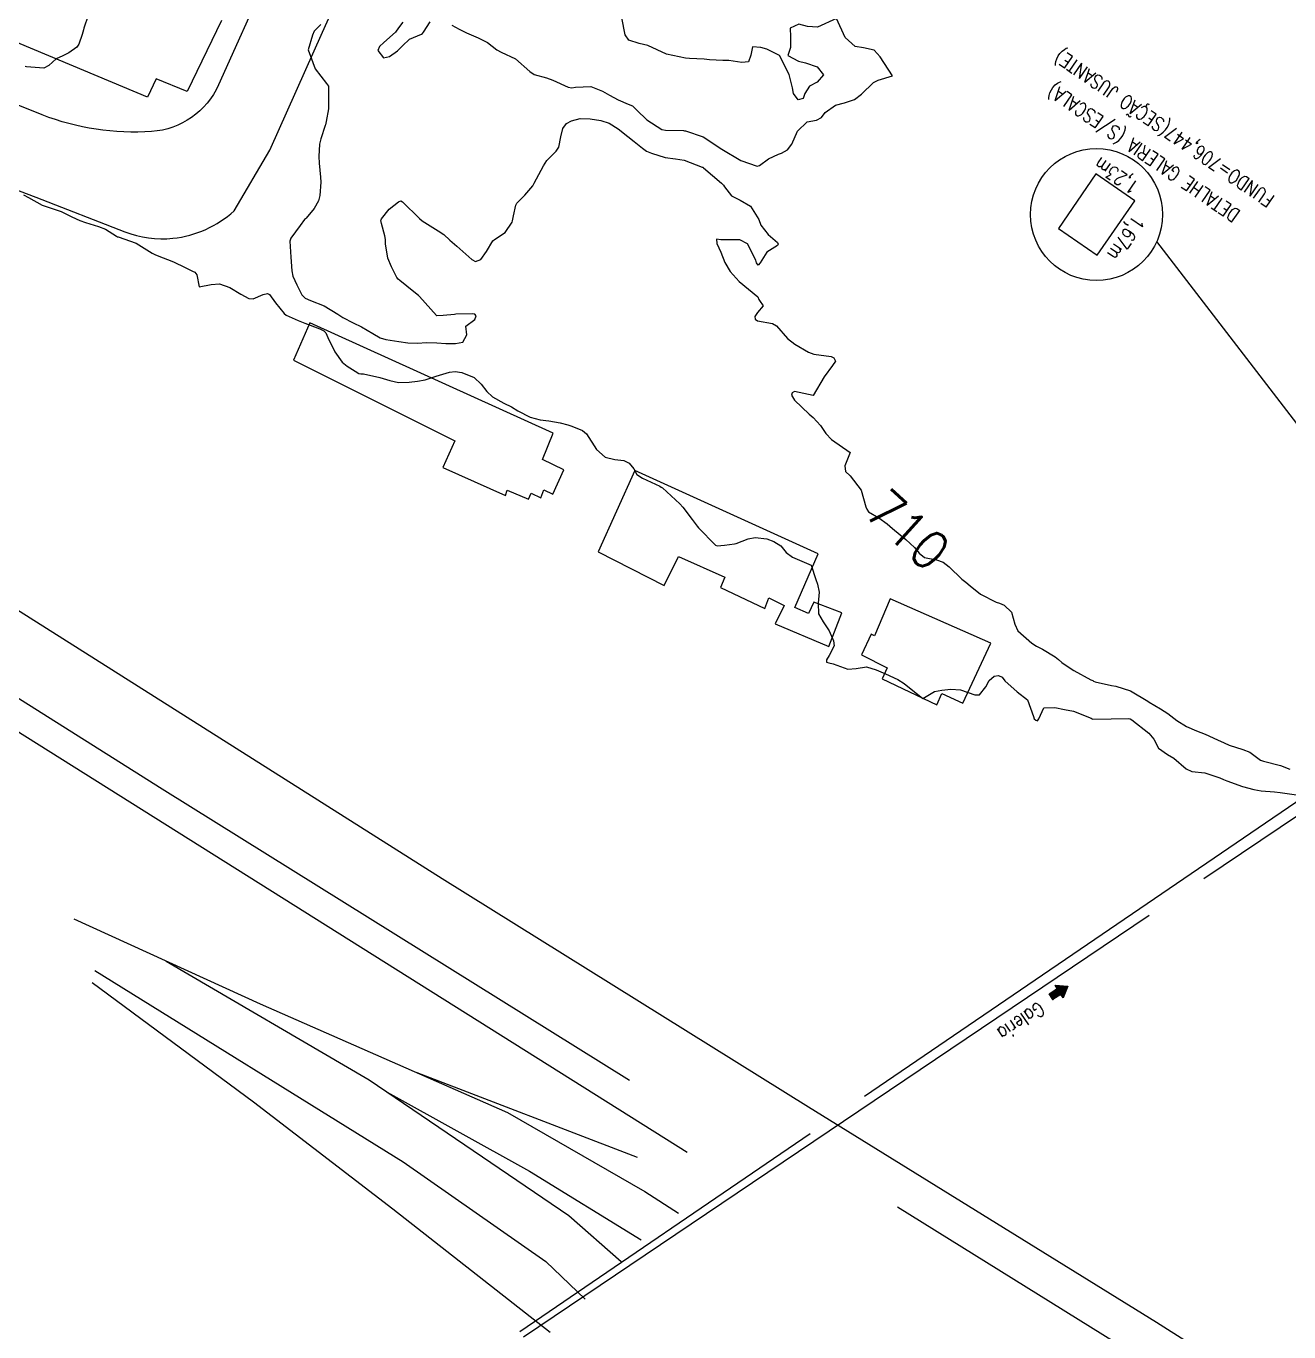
# Model space of a CAD drawing. Header units: metres. Extents: x 298520 to 308411, y 7433745 to 7450750.
# Drawn here: x 307027.2 to 307161.1, y 7435244 to 7435382.5 of the extents above; entities that cross this region are included whole.
import ezdxf
from ezdxf.enums import TextEntityAlignment as Align

# ---------------------------------------------------------------- set-up
doc = ezdxf.new("R2010")
doc.units = ezdxf.units.M
doc.header["$LTSCALE"] = 10
doc.linetypes.add('CONTINUO', pattern=[0])
doc.linetypes.add('TRACEJADO', pattern=[8.7, 8, -0.7])
doc.layers.get('0').update_dxf_attribs({"color": 45})
for name, color, linetype in [('Cotas', 45, 'Continuous'), ('Curvas de Nivel 1m', 11, 'Continuous'), ('Curvas de Nivel 5m', 15, 'Continuous'), ('Edificações', 30, 'Continuous'), ('Linha Férrea', 251, 'TRACKS'), ('Linha Férrea Desativada', 251, 'TRACKS'), ('TEXTO', 45, 'Continuous'), ('TUBO', 45, 'Continuous'), ('Vias Primárias', 230, 'Continuous')]:
    doc.layers.add(name, color=color, linetype=linetype)
doc.styles.add('ROMANS', font='romans', dxfattribs={"height": 0.2})
doc.styles.add('SIMPLEX', font='simplex', dxfattribs={"height": 0.2})
doc.styles.get("Standard").update_dxf_attribs({"font": 'simplex.shx'})
doc.styles.add('Style-STANDARD', font='STANDARD.shx')
doc.linetypes.add('TRACKS', pattern='A,0.15,[130,ltypeshp.shx,S=0.25,R=0,X=0,Y=0],0.15', length=0.3)

# ---------------------------------------------------------------- blocks, each defined once
blk = doc.blocks.new('SIMB_PONTO')
at = {"color": 0}
blk.add_point((0, 0), dxfattribs=at)
for tag in ['desc:', 'cota:', 'pto:']:
    blk.add_attdef(tag, (0, 0), '', height=1)

msp = doc.modelspace()

# ---------------------------------------------------------------- hatches: boundary and pattern name
at = {"layer": 'TEXTO'}
msp.add_hatch(color=256, dxfattribs=at).paths.add_polyline_path([(307135.7, 7435279.9), (307136.55, 7435280.45), (307136.32, 7435280.81), (307137.66, 7435280.72), (307137.18, 7435279.46), (307136.95, 7435279.82), (307136.1, 7435279.28)])

# ---------------------------------------------------------------- linework, layer by layer
at = {"layer": 'Curvas de Nivel 1m', "flags": 128}
for points, elevation in [([(307033.79, 7435383.63), (307033.33, 7435382.27), (307033.28, 7435382.12), (307033.13, 7435381.61), (307032.79, 7435380.6), (307032.57, 7435380.28), (307031.74, 7435379.65), (307031.1, 7435379.36), (307030.37, 7435379.02), (307029.59, 7435378.31), (307029.08, 7435378.03), (307027.23, 7435378.19), (307027.08, 7435378.21)], 711), ([(307072.36, 7435382.59), (307073.14, 7435382.18), (307073.9, 7435381.78), (307075.13, 7435381.25), (307076.14, 7435380.77), (307077.12, 7435379.97), (307077.59, 7435379.74), (307079.1, 7435379.02), (307080.61, 7435377.7), (307081.08, 7435377.37), (307082.4, 7435377), (307083.07, 7435376.76), (307084.68, 7435376.04), (307085.07, 7435375.96), (307085.45, 7435376.03), (307087.07, 7435376.1), (307088.33, 7435375.61), (307089.06, 7435375.19), (307089.98, 7435374.67), (307091.05, 7435374.22), (307091.52, 7435374.04), (307091.95, 7435373.57), (307093.03, 7435372.57), (307094.63, 7435371.53), (307095.01, 7435371.46), (307096.93, 7435371.42), (307097.01, 7435371.41), (307097.12, 7435371.39), (307099.01, 7435370.77), (307100.99, 7435369.46), (307102.98, 7435368.26), (307104.73, 7435367.65), (307104.97, 7435367.73), (307105.93, 7435368.44), (307106.99, 7435368.93), (307107.32, 7435369.04), (307107.93, 7435369.37), (307108.4, 7435369.97), (307109.01, 7435371.36), (307110.03, 7435372.35), (307111.03, 7435372.51), (307111.55, 7435372.82), (307111.93, 7435373.33), (307113.05, 7435374.11), (307114, 7435374.36), (307115.06, 7435374.7), (307115.78, 7435375.28), (307117.08, 7435376.51), (307117.55, 7435376.78), (307119.08, 7435377.24), (307117.78, 7435379.25), (307117.12, 7435379.96), (307116.02, 7435380.18), (307115.12, 7435380.34), (307114.07, 7435381.3), (307113.15, 7435383.31), (307111.14, 7435382.39), (307110.05, 7435382.45), (307109.15, 7435382.7), (307108.23, 7435382.29), (307108.27, 7435381.37), (307108.25, 7435380.24), (307107.97, 7435379.37), (307109.1, 7435378.78), (307109.84, 7435378.62), (307111.1, 7435378.17), (307111.75, 7435377.33), (307111.08, 7435376.55), (307110.29, 7435376.13), (307109.8, 7435375.35), (307109.59, 7435374.82), (307109.06, 7435374.69), (307108.57, 7435375.36), (307108.46, 7435375.97), (307108.12, 7435377.37), (307107.11, 7435379.38), (307105.77, 7435380.05), (307105.12, 7435380.24), (307104.25, 7435380.29), (307104.04, 7435379.42), (307103.82, 7435378.7), (307103.1, 7435378.63), (307101.71, 7435378.84), (307101.1, 7435378.85), (307099.67, 7435378.91), (307099.11, 7435378.99), (307097.54, 7435379.06), (307097.11, 7435379.09), (307095.11, 7435379.53), (307093.12, 7435380.46), (307092.21, 7435380.65), (307091.13, 7435381.01), (307090.73, 7435381.58), (307090.62, 7435382.11), (307090.33, 7435383.59)], 709), ([(307067.15, 7435382.9), (307066.69, 7435382.31), (307066.36, 7435381.87), (307065.12, 7435380.77), (307064.66, 7435380.35), (307064.51, 7435379.9), (307065.1, 7435379.15), (307065.73, 7435379.26), (307066.59, 7435379.87), (307067.12, 7435380.42), (307067.86, 7435381.12), (307069.13, 7435381.65), (307069.25, 7435381.72), (307069.33, 7435381.84), (307070.03, 7435382.95)], 709), ([(307026.93, 7435364.61), (307027.46, 7435364.33), (307028.91, 7435363.52), (307030.08, 7435363.12), (307030.9, 7435362.85), (307032.04, 7435362.28), (307032.89, 7435361.88), (307033.48, 7435361.67), (307034.88, 7435361.24), (307035.61, 7435360.96), (307036.77, 7435360.22), (307036.87, 7435360.17), (307036.94, 7435360.15), (307038.86, 7435359.5), (307040.58, 7435358.44), (307040.84, 7435358.27), (307041.1, 7435358.17), (307042.84, 7435357.5), (307044.06, 7435356.9), (307044.83, 7435356.53), (307045.1, 7435356.4), (307045.3, 7435356.12), (307045.55, 7435354.86), (307046.81, 7435355.11), (307047.72, 7435355.18), (307048.81, 7435354.78), (307049.97, 7435354.07), (307050.8, 7435353.61), (307051.28, 7435353.57), (307052.32, 7435354.04), (307052.8, 7435354.15), (307053, 7435354.03), (307053.65, 7435353.17), (307054.55, 7435352.01), (307054.77, 7435351.84), (307056.04, 7435351.27), (307056.76, 7435350.99), (307058.33, 7435350.39), (307058.76, 7435350.19), (307058.98, 7435349.96), (307059.21, 7435349.49), (307059.95, 7435347.95), (307060.71, 7435346.87), (307061.23, 7435346.46), (307062.1, 7435345.92), (307062.47, 7435345.68), (307062.7, 7435345.64), (307062.99, 7435345.62), (307064.7, 7435345.25), (307065.76, 7435344.94), (307066.69, 7435344.72), (307067.81, 7435344.74), (307068.69, 7435344.84), (307069.52, 7435345.01), (307070.7, 7435345.38), (307072.1, 7435345.8), (307072.7, 7435345.86), (307073.41, 7435345.78), (307074.7, 7435345.24), (307075.47, 7435344.54), (307076.04, 7435343.75), (307076.67, 7435343.18), (307077.87, 7435342.52), (307078.66, 7435342.14), (307079.33, 7435341.71), (307080.65, 7435341.02), (307081.72, 7435340.76), (307082.64, 7435340.65), (307083.85, 7435340.45), (307084.64, 7435340.22), (307085.06, 7435340.07), (307086.2, 7435339.63), (307086.63, 7435339.26), (307087.7, 7435337.61), (307088.6, 7435336.81), (307089.65, 7435336.53), (307090.59, 7435336.44), (307091.17, 7435336.15), (307091.64, 7435335.56), (307091.98, 7435334.96), (307092.57, 7435334.55), (307094.39, 7435333.71), (307094.56, 7435333.62), (307094.62, 7435333.59), (307094.69, 7435333.53), (307096.54, 7435331.85), (307096.85, 7435331.5), (307097.83, 7435330.17), (307098.35, 7435329.48), (307098.51, 7435329.29), (307100.32, 7435327.46), (307100.48, 7435327.39), (307101.27, 7435327.45), (307102.33, 7435327.59), (307102.49, 7435327.63), (307103.79, 7435328.12), (307104.5, 7435328.29), (307105.77, 7435328.12), (307106.49, 7435327.85), (307107.23, 7435327.38), (307107.81, 7435326.7), (307108.47, 7435326.2), (307110.46, 7435325.34), (307110.95, 7435323.84), (307111.13, 7435323.33), (307111.29, 7435322.47), (307111.18, 7435321.33), (307111.25, 7435320.18), (307111.74, 7435319.32), (307112.38, 7435318.38), (307112.83, 7435317.31), (307112.88, 7435316.78), (307112.35, 7435315.76), (307112.09, 7435315.31), (307112.07, 7435315.05), (307112.34, 7435314.99), (307112.78, 7435314.87), (307114.33, 7435314.33), (307115.23, 7435314.38), (307116.34, 7435314.55), (307117.34, 7435314.26), (307118.33, 7435313.83), (307119.64, 7435313.23), (307120.32, 7435312.79), (307122.29, 7435311.19), (307123.54, 7435311.95), (307124.31, 7435312.1), (307125.28, 7435312.18), (307126.31, 7435312.13), (307127.83, 7435311.59), (307128.3, 7435311.61), (307128.97, 7435312.45), (307129.32, 7435313.11), (307129.86, 7435313.58), (307130.33, 7435313.65), (307130.71, 7435313.47), (307131, 7435313.09), (307132.31, 7435311.9), (307133.39, 7435311.06), (307134.05, 7435309.28), (307134.12, 7435309.05), (307134.27, 7435308.89), (307134.47, 7435308.85), (307134.61, 7435309.05), (307135.12, 7435310.21), (307136.29, 7435310.25), (307137.31, 7435310.05), (307138.28, 7435309.87), (307140.14, 7435309.12), (307140.27, 7435309.04), (307140.32, 7435309.03), (307142.27, 7435309.06), (307144.13, 7435309.07), (307144.27, 7435309.04), (307144.45, 7435308.93), (307146.25, 7435307.53), (307146.81, 7435306.9), (307147.29, 7435305.95), (307148.23, 7435305.26), (307148.93, 7435304.87), (307150.21, 7435303.73), (307150.84, 7435303.48), (307152.21, 7435303.33), (307153.81, 7435302.81), (307154.2, 7435302.61), (307154.54, 7435302.46), (307156.19, 7435301.88), (307157.4, 7435301.56), (307158.18, 7435301.43), (307159.61, 7435301.32), (307160.18, 7435301.25), (307161.92, 7435300.98)], 711)]:
    msp.add_lwpolyline(points, dxfattribs=dict(at, elevation=elevation))
at = {"layer": 'Curvas de Nivel 5m', "elevation": 710, "flags": 128}
msp.add_lwpolyline([(307058.44, 7435382.67), (307057.76, 7435381.97), (307057.56, 7435381.54), (307057.11, 7435379.98), (307057.85, 7435377.97), (307059.07, 7435376.42), (307059.25, 7435376.14), (307059.27, 7435375.96), (307059.27, 7435374.18), (307059.28, 7435373.96), (307059.27, 7435373.73), (307059.02, 7435372.4), (307058.93, 7435372.04), (307058.91, 7435371.96), (307058.44, 7435370.53), (307058.32, 7435369.97), (307058.25, 7435368.69), (307058.28, 7435367.97), (307058.43, 7435366.49), (307058.45, 7435365.96), (307058.36, 7435364.54), (307058.21, 7435363.97), (307057.73, 7435363.15), (307056.89, 7435362.12), (307056.82, 7435362.06), (307056.71, 7435361.98), (307056.25, 7435361.36), (307055.27, 7435360), (307055.18, 7435359.69), (307055.28, 7435358), (307055.38, 7435356.56), (307055.49, 7435356), (307055.89, 7435355.07), (307056.44, 7435353.99), (307056.8, 7435353.64), (307057.35, 7435353.41), (307058.79, 7435352.84), (307060.26, 7435351.95), (307060.77, 7435351.61), (307061.89, 7435351.05), (307062.76, 7435350.61), (307063.96, 7435349.9), (307064.75, 7435349.46), (307065.36, 7435349.27), (307066.74, 7435349.05), (307067.68, 7435348.91), (307068.74, 7435348.88), (307069.63, 7435348.94), (307070.74, 7435348.92), (307071.71, 7435348.83), (307072.74, 7435348.83), (307073.52, 7435349), (307073.92, 7435349.78), (307073.84, 7435350.7), (307074.77, 7435351.4), (307074.92, 7435351.77), (307074.78, 7435351.94), (307074.56, 7435351.99), (307072.78, 7435351.94), (307072.64, 7435351.93), (307071.44, 7435351.81), (307070.77, 7435351.79), (307070.71, 7435351.82), (307070.13, 7435352.48), (307068.91, 7435353.84), (307068.8, 7435353.94), (307068.33, 7435354.32), (307066.82, 7435355.54), (307066.64, 7435355.68), (307066.52, 7435355.86), (307065.94, 7435356.98), (307065.54, 7435357.88), (307065.32, 7435359.43), (307065.3, 7435359.88), (307065.24, 7435360.25), (307064.89, 7435361.58), (307064.83, 7435361.89), (307064.84, 7435361.95), (307064.9, 7435362.05), (307065.7, 7435363.09), (307066.68, 7435363.86), (307066.92, 7435363.96), (307067.11, 7435363.86), (307068.9, 7435362.09), (307069.21, 7435361.84), (307070.88, 7435360.79), (307071.48, 7435360.42), (307072.15, 7435359.8), (307072.86, 7435359.15), (307074.48, 7435357.77), (307074.84, 7435357.55), (307075.42, 7435357.76), (307076.02, 7435358.59), (307076.69, 7435359.74), (307076.87, 7435359.88), (307078, 7435360.61), (307078.73, 7435361.72), (307078.77, 7435361.84), (307078.9, 7435362.38), (307079.12, 7435363.52), (307079.24, 7435363.72), (307080.07, 7435364.57), (307080.94, 7435365.57), (307081.01, 7435365.7), (307081.08, 7435365.83), (307082.05, 7435367.68), (307082.41, 7435368.24), (307082.98, 7435368.83), (307083.42, 7435369.23), (307083.7, 7435369.66), (307083.9, 7435370.76), (307084.11, 7435371.66), (307084.51, 7435372.16), (307085.02, 7435372.45), (307085.97, 7435372.69), (307087.03, 7435372.66), (307088.14, 7435372.49), (307089.02, 7435372.21), (307090, 7435371.59), (307091.01, 7435370.81), (307091.7, 7435370.27), (307092.56, 7435369.56), (307092.99, 7435369.25), (307093.52, 7435369.01), (307094.98, 7435368.56), (307096.06, 7435368.43), (307096.97, 7435368.29), (307098.88, 7435367.56), (307098.96, 7435367.53), (307099.03, 7435367.48), (307100.95, 7435365.84), (307101.14, 7435365.65), (307101.28, 7435365.45), (307102, 7435364.51), (307102.93, 7435364.03), (307104.02, 7435363.42), (307104.9, 7435361.98), (307105.13, 7435361.41), (307105.91, 7435360.42), (307106.87, 7435359.55), (307106.94, 7435359.38), (307106.93, 7435359.32), (307106.87, 7435359.25), (307105.74, 7435358.52), (307105.03, 7435357.41), (307104.84, 7435357.16), (307104.66, 7435357.41), (307104.58, 7435357.68), (307103.72, 7435359.42), (307102.88, 7435359.85), (307101.25, 7435359.83), (307100.88, 7435359.84), (307100.42, 7435359.92), (307100.45, 7435359.46), (307100.86, 7435358.54), (307101.31, 7435357.45), (307101.88, 7435356.49), (307102.82, 7435355.43), (307104.81, 7435353.78), (307104.92, 7435353.52), (307104.98, 7435353.41), (307105.35, 7435352.85), (307104.78, 7435352.13), (307104.49, 7435351.7), (307104.5, 7435351.41), (307104.77, 7435351.24), (307106.34, 7435350.96), (307106.77, 7435350.71), (307107.95, 7435349.37), (307108.74, 7435348.79), (307110.16, 7435347.92), (307110.73, 7435347.7), (307112.58, 7435347.46), (307112.72, 7435347.4), (307112.85, 7435347.31), (307113.03, 7435346.99), (307112.72, 7435346.53), (307111.85, 7435345.32), (307110.68, 7435343.34), (307108.69, 7435343.77), (307108.43, 7435343.62), (307108.38, 7435343.36), (307108.67, 7435342.82), (307110.26, 7435341.34), (307110.65, 7435341.01), (307111.45, 7435340.14), (307112.01, 7435339.32), (307112.62, 7435338.66), (307114.6, 7435337.29), (307114.02, 7435335.87), (307114.1, 7435335.29), (307114.58, 7435334.83), (307115.76, 7435333.28), (307116.27, 7435331.54), (307116.35, 7435331.27), (307116.53, 7435331), (307117.62, 7435330.35), (307118.52, 7435329.72), (307119.08, 7435329.23), (307120.5, 7435328.06), (307121.42, 7435327.21), (307121.91, 7435326.63), (307122.47, 7435326.14), (307123.75, 7435325.9), (307124.47, 7435325.67), (307125.08, 7435325.16), (307126.45, 7435323.86), (307126.85, 7435323.54), (307127.33, 7435323.14), (307128.43, 7435322.27), (307130.09, 7435321.43), (307130.42, 7435321.3), (307130.93, 7435321.09), (307131.7, 7435320.37), (307132.07, 7435319.07), (307132.38, 7435318.38), (307133.85, 7435317.06), (307134.36, 7435316.76), (307134.98, 7435316.42), (307136.35, 7435315.64), (307136.67, 7435315.35), (307137.03, 7435315.02), (307137.83, 7435314.5), (307138.33, 7435314.19), (307140.11, 7435313.2), (307140.32, 7435313.1), (307140.39, 7435313.05), (307140.56, 7435312.98), (307142.32, 7435312.58), (307142.76, 7435312.51), (307144.31, 7435312.03), (307146.16, 7435310.91), (307146.29, 7435310.82), (307147.51, 7435310.11), (307148.28, 7435309.6), (307149.25, 7435308.87), (307150.26, 7435308.22), (307151.31, 7435307.79), (307152.25, 7435307.44), (307153.56, 7435306.82), (307154.24, 7435306.49), (307154.78, 7435306.26), (307156.23, 7435305.8), (307156.98, 7435305.53), (307157.97, 7435304.76), (307158.12, 7435304.66), (307158.22, 7435304.62), (307158.42, 7435304.56), (307160.22, 7435304.11), (307161.21, 7435303.72)], dxfattribs=at)
at = {"layer": 'Edificações'}
msp.add_lwpolyline([(307047.91, 7435383.09), (307044.27, 7435375.55), (307041, 7435376.92), (307040.07, 7435374.96), (307023.91, 7435381.73), (307023.63, 7435380.83), (307020.14, 7435382.45), (307020.87, 7435384.03)], dxfattribs=at)
for points in [[(307057.28, 7435351.02), (307055.54, 7435347.09), (307072.68, 7435338.51), (307071.4, 7435335.69), (307078.03, 7435332.74), (307078.23, 7435333.3), (307080.49, 7435332.35), (307080.75, 7435332.97), (307081.8, 7435332.48), (307082.1, 7435333.33), (307083.05, 7435332.87), (307084.23, 7435335.46), (307081.97, 7435336.55), (307083.08, 7435339.34)], [(307091.77, 7435335.38), (307087.88, 7435326.74), (307094.87, 7435323.18), (307096.39, 7435326.25), (307101.31, 7435324.06), (307100.83, 7435322.96), (307105.53, 7435320.74), (307105.97, 7435321.88), (307107.58, 7435321.06), (307106.63, 7435319.11), (307112.34, 7435316.71), (307113.72, 7435320.3), (307110.75, 7435321.42), (307110.16, 7435320.23), (307108.74, 7435320.86), (307111.2, 7435326.55)], [(307118.82, 7435321.76), (307117.16, 7435317.86), (307116.82, 7435318.03), (307115.78, 7435315.84), (307118.52, 7435314.46), (307117.97, 7435313.29), (307123.78, 7435310.52), (307124.33, 7435311.73), (307126.54, 7435310.71), (307129.51, 7435317.06)]]:
    msp.add_lwpolyline(points, close=True, dxfattribs=at)
at = {"layer": 'Linha Férrea', "flags": 128}
msp.add_lwpolyline([(307827.16, 7434249.95), (307821.56, 7434258.81), (307819.52, 7434262.43), (307816.3, 7434268.22), (307813.68, 7434272.3), (307811.64, 7434275.46), (307798.22, 7434296.14), (307773.74, 7434334.03), (307761.73, 7434352.01), (307752.47, 7434367.89), (307735.13, 7434393.38), (307710.74, 7434431.02), (307694.81, 7434455.28), (307677.7, 7434482.21), (307665.38, 7434501.66), (307643.88, 7434534.84), (307627.56, 7434562.54), (307613.51, 7434586.87), (307596.95, 7434617.47), (307576.4, 7434659.98), (307564.17, 7434687.32), (307541.06, 7434734.95), (307530.17, 7434758.54), (307516.92, 7434785.92), (307501.76, 7434817.25), (307481.68, 7434859.3), (307459.2, 7434904.2), (307442.79, 7434936.27), (307425.28, 7434968.91), (307411.69, 7434992.24), (307402.57, 7435007.68), (307388.85, 7435028.5), (307366.95, 7435058.3), (307352.5, 7435076.75), (307335.71, 7435095.81), (307323.74, 7435108.4), (307304.88, 7435127.21), (307280.64, 7435149.6), (307260.89, 7435166.25), (307239.5, 7435183.01), (307222.59, 7435195.4), (307206.91, 7435206.43), (307191.54, 7435216.92), (307180.98, 7435223.58), (307147.08, 7435245.04), (307110.18, 7435267.87), (307071.33, 7435292.08), (307013.04, 7435328.92), (306934.22, 7435378.29), (306890.85, 7435406.01), (306860.76, 7435425.27), (306830.44, 7435444.17), (306783.16, 7435474), (306743.29, 7435499.12), (306730.65, 7435506.8), (306700.01, 7435524.56), (306649.97, 7435556.16), (306620.54, 7435574.68), (306585.88, 7435596.36), (306549.21, 7435619.44), (306511.46, 7435642.99), (306481.3, 7435662.07), (306449.91, 7435681.79), (306417.31, 7435702.16), (306386.5, 7435720.66), (306359.57, 7435735.78), (306332.26, 7435749.95), (306295.74, 7435767.25), (306254.91, 7435784.83), (306234.55, 7435793.03), (306198.8, 7435806.04), (306177.43, 7435813.74), (306139.2, 7435826.14), (306101.03, 7435838.04), (306051.97, 7435853.03), (306008.19, 7435866.65), (306003.58, 7435868.04), (305974.11, 7435878.74), (305939.65, 7435889.45), (305902.23, 7435900.74), (305881.18, 7435906.22), (305868.58, 7435910.19), (305845.54, 7435919.12), (305815.17, 7435933.3), (305786.71, 7435949.03), (305760.88, 7435966.42), (305735.18, 7435986.89), (305723.76, 7435997.05), (305696.1, 7436025.19), (305678.2, 7436047.9), (305661.02, 7436071.86), (305645.02, 7436096.32), (305622.37, 7436129.7), (305596.14, 7436168.75), (305576.09, 7436198.75), (305559.43, 7436223.15), (305539.44, 7436252.72), (305521.42, 7436279.84), (305512.69, 7436292.82), (305499.49, 7436312.98), (305480.03, 7436341.61), (305460.3, 7436370.83), (305441.56, 7436398.43), (305421.25, 7436428.24), (305402.58, 7436456.09), (305384.09, 7436483.75), (305369.12, 7436505.55), (305351.23, 7436532.17), (305338.34, 7436551.44), (305322.73, 7436574.87), (305306.91, 7436598.3), (305293.24, 7436619.06), (305277.82, 7436644.31), (305263.89, 7436668.98), (305254.71, 7436687.72), (305243.78, 7436710.84), (305233.95, 7436734.39), (305225.11, 7436755.87), (305215.53, 7436780.47), (305201.61, 7436815.68), (305193.17, 7436837.83), (305177.38, 7436877.75), (305166.79, 7436904.69), (305153.94, 7436937.69), (305141.5, 7436969.14), (305130.7, 7436996.5), (305122.02, 7437018.5), (305113.06, 7437043.1), (305101.51, 7437072.01), (305093.24, 7437092.93), (305082.04, 7437121.36), (305073.35, 7437143.92), (305060.57, 7437176.45), (305050.18, 7437206.4), (305043.41, 7437227.87), (305037.47, 7437248.17), (305034.53, 7437261.71), (305031.72, 7437274.1), (305028.72, 7437297.87), (305025.03, 7437326.57), (305023.12, 7437358.56), (305023.12, 7437387.11), (305024.83, 7437414.87), (305027.31, 7437439.51), (305027.41, 7437441.26), (305030.71, 7437462.67), (305036.04, 7437488.9), (305042.47, 7437516.92), (305048.78, 7437544.54), (305055.48, 7437572.1), (305062.87, 7437603.39), (305069.5, 7437630.69), (305077.03, 7437662.82), (305085.46, 7437698.14), (305091.82, 7437727.64), (305097.21, 7437749.95), (305103.92, 7437777.27), (305111.1, 7437807.1), (305121.2, 7437849.91), (305125.41, 7437866.97), (305130.99, 7437888.73), (305137.36, 7437914.57), (305143.48, 7437941.14), (305150.28, 7437969.23), (305155.63, 7437993.86), (305160.5, 7438017.39), (305165.53, 7438047.97), (305167.4, 7438065.92), (305168.45, 7438080.5), (305168.7, 7438098.82), (305168.5, 7438111.61), (305167.44, 7438129.41), (305165.73, 7438144.8), (305163.05, 7438159.25), (305157.36, 7438183.65), (305149.71, 7438209.61), (305142.15, 7438230.52), (305132.88, 7438252.55), (305120.43, 7438277.84), (305109.12, 7438297.22), (305107.01, 7438300.23), (305099.26, 7438311.38), (305091.43, 7438322.41), (305083.38, 7438332.8), (305079.57, 7438337.52), (305074.8, 7438344.06), (305056.82, 7438367.08), (305041.94, 7438386.35), (305023.22, 7438411.98), (305005.97, 7438436.56), (304993.28, 7438456.49), (304983.12, 7438473.17), (304969.54, 7438498.7), (304959.94, 7438517.09), (304947.33, 7438543.43), (304933.09, 7438572.79), (304924.31, 7438590.95), (304918.2, 7438604.46), (304911.78, 7438619.16), (304905.93, 7438632.44), (304900.32, 7438648.46), (304895.83, 7438661.89), (304892.17, 7438674.5), (304887.95, 7438691.24), (304884.69, 7438706.94), (304881.85, 7438723.7), (304879.33, 7438740.13), (304878.19, 7438758.92), (304877.54, 7438778.36), (304877.21, 7438799.09), (304877.46, 7438830.88), (304877.86, 7438863.02), (304878.27, 7438892.7), (304878.6, 7438920.11), (304878.68, 7438952.24), (304877.94, 7438980.3), (304876.32, 7439009.02), (304874.94, 7439022.79), (304873.23, 7439037.84), (304870.14, 7439056.14), (304864.86, 7439082.08), (304859.08, 7439105.01), (304850.38, 7439133.89), (304843.06, 7439154.06), (304836.38, 7439171.24), (304828.25, 7439190.11), (304817.67, 7439211.83), (304806.69, 7439232.74), (304796.36, 7439250.87), (304785.22, 7439269.01), (304772.78, 7439289.1), (304755.7, 7439316.74), (304736.91, 7439345.94), (304718.85, 7439374.33), (304700.22, 7439403.62), (304676.46, 7439440.71), (304659.06, 7439468.06), (304641.49, 7439495.55), (304629.29, 7439515), (304612.29, 7439541.91), (304598.79, 7439563.31), (304583.09, 7439588.52), (304568.61, 7439611.38), (304554.37, 7439633.59), (304540.46, 7439656.11), (304527.86, 7439675.88), (304515.49, 7439695.97), (304501.01, 7439718.74), (304492.56, 7439732.18), (304481.09, 7439749.95), (304464.7, 7439773.55), (304458.7, 7439781.55), (304447.47, 7439795.48), (304430.85, 7439814.02), (304417.94, 7439826.87), (304407.63, 7439836.38), (304393.36, 7439848.49), (304380.4, 7439858.34), (304362.66, 7439870.74), (304347.09, 7439880.3), (304333.25, 7439887.82), (304320.73, 7439894.06), (304304.93, 7439900.99), (304286.44, 7439908.16), (304266.64, 7439915.42), (304246.69, 7439922.5), (304225.19, 7439929.98), (304199, 7439939.2), (304168.47, 7439950), (304152.89, 7439955.63), (304135.92, 7439962.49), (304121.35, 7439968.8), (304105.78, 7439976.38), (304088.74, 7439985.33), (304071.18, 7439995.83), (304051.5, 7440008.74), (304042.51, 7440015.33), (304023.02, 7440030.47), (304002.68, 7440048.64), (303992.18, 7440058.52), (303980.44, 7440070.49), (303965.02, 7440086.23), (303949.37, 7440102.5), (303932.05, 7440120.67), (303917.21, 7440136.17), (303903.07, 7440150.77), (303879.08, 7440175), (303863.63, 7440189.71), (303849.06, 7440203.12), (303838.55, 7440211.89), (303825.96, 7440222.58), (303811.47, 7440233.81), (303798.03, 7440243.58), (303789.17, 7440249.78, 0.048699), (303782.73, 7440254.33, -0.013971), (303778.98, 7440256.72, 0.011385), (303767.54, 7440264.08, 0.000455), (303759.24, 7440269.14, 0.004014), (303749.32, 7440275.08, 0.008965), (303739.52, 7440280.6), (303729.17, 7440286.2), (303717.71, 7440292.15), (303693.72, 7440304.37), (303679.1, 7440311.9), (303660.94, 7440321.33), (303642.97, 7440330.92), (303636.47, 7440334.55), (303624.84, 7440341.29), (303611.99, 7440348.94), (303603.08, 7440354.6), (303596.28, 7440359.1), (303587.51, 7440365.43), (303578.6, 7440372.22), (303569.48, 7440379.63), (303558.63, 7440389.13), (303549.89, 7440397.25), (303541.54, 7440405.46), (303534.88, 7440412.29), (303523.46, 7440424.47), (303512.29, 7440437.46), (303502.62, 7440449.26), (303497.01, 7440456.5), (303488.04, 7440468.69), (303481.42, 7440477.68), (303475.38, 7440486.35), (303465.79, 7440500.54), (303456.11, 7440515.6), (303445.61, 7440532.25), (303432.87, 7440552.63), (303423.19, 7440568.06, -0.000757), (303417.99, 7440576.14, 0.007668), (303411.65, 7440585.69), (303403.6, 7440597.44), (303394.77, 7440609.24), (303388.86, 7440616.92), (303381.26, 7440625.91), (303374.43, 7440633.82), (303364.89, 7440644.09), (303358.77, 7440650.24), (303349.65, 7440658.74), (303339.72, 7440667.52), (303332.66, 7440673.46), (303326.72, 7440678.05, -0.018136), (303320.92, 7440682.54, 0.027105), (303312.53, 7440688.78, -0.001525), (303306.78, 7440692.62), (303296.84, 7440699.32), (303291.58, 7440702.65), (303280.84, 7440709.24, 0.008003), (303271.25, 7440714.65, 0.013057), (303255.94, 7440722.45, -0.001991), (303248.37, 7440726.09, 0.012147), (303243.6, 7440728.27, -0.002135), (303237.37, 7440730.97), (303223.7, 7440736.96), (303210.1, 7440742.74), (303193.9, 7440749.57), (303189.82, 7440751.3), (303177.39, 7440756.46), (303158.99, 7440764.27), (303141.65, 7440771.61), (303117.1, 7440781.98), (303101.55, 7440788.52), (303093.45, 7440792.23), (303076.05, 7440800.18), (303054.93, 7440810.37), (303040.16, 7440817.98), (303025.35, 7440825.89), (303013.34, 7440832.76), (303004.06, 7440838.54), (302994.27, 7440845.09), (302982.62, 7440853.41), (302969.58, 7440863.65), (302962.58, 7440869.55), (302953.34, 7440877.8), (302943.02, 7440887.54), (302938.59, 7440892.15), (302933.33, 7440897.54), (302924.32, 7440907.75), (302915.9, 7440917.94), (302907.52, 7440928.75), (302899.78, 7440938.97), (302892.73, 7440949.15), (302888.76, 7440955.11), (302884.57, 7440961.75), (302879.49, 7440969.89), (302873.29, 7440980.61), (302867.78, 7440990.9), (302859.79, 7441006.77), (302851.23, 7441025.3), (302846.82, 7441035.61), (302841.67, 7441047.99), (302837.15, 7441059.32), (302829.38, 7441078.79), (302825.24, 7441088.83), (302821.86, 7441097.36), (302816.25, 7441111.47), (302810.67, 7441125.2), (302804.68, 7441140.05), (302799.05, 7441153.54), (302792.2, 7441169.33), (302786.8, 7441181.37), (302782.7, 7441189.73), (302780.99, 7441193.27, -0.024435), (302778.71, 7441197.53, 0.018839), (302775.04, 7441204.53), (302769.05, 7441215.01), (302764.16, 7441223.1), (302758.01, 7441232.57), (302751.03, 7441242.93), (302746.43, 7441249.47, 0.01417), (302742.29, 7441255.12, -0.010578), (302734.95, 7441264.49, 0.026045), (302726.65, 7441274.45), (302714.77, 7441287.27), (302702.59, 7441299.41), (302690.06, 7441310.89), (302682.56, 7441317.23), (302675.22, 7441323.25), (302666.87, 7441329.42, 0.027574), (302658.67, 7441335.28, -0.011091), (302655.15, 7441337.63, 0.01172), (302645.72, 7441343.9, 0.006642), (302635.25, 7441350.32, 0.010482), (302620.24, 7441358.82, 0.013683), (302599.22, 7441369.43, 0.008553), (302586.73, 7441375.05, 0.011788), (302575.05, 7441379.75, 0.002778), (302570.56, 7441381.4), (302560.88, 7441384.91), (302551, 7441388.04), (302546.22, 7441389.53, -0.019135), (302544.9, 7441389.88, 0.019296), (302522.94, 7441395.79, 0.000461), (302511.66, 7441398.34, 0.010049), (302501.51, 7441400.42), (302492.39, 7441402.1), (302485.29, 7441403.3), (302471.45, 7441405.53), (302444.87, 7441409.52), (302415.28, 7441413.93), (302384.35, 7441418.64), (302365.98, 7441421.32), (302360.25, 7441421.99), (302338.7, 7441425.13), (302306, 7441430.4), (302286.92, 7441434.2), (302278.6, 7441436.01), (302270.24, 7441438.28), (302260.05, 7441441.21), (302248.72, 7441444.79), (302234.93, 7441449.83), (302225.68, 7441453.69), (302223.91, 7441454.59), (302211.72, 7441460.08), (302198.55, 7441466.94), (302185.19, 7441474.43), (302176.27, 7441480.04), (302166.75, 7441486.09), (302155.71, 7441493.82), (302145.2, 7441501.91), (302133.65, 7441511.46), (302124.11, 7441520), (302113.8, 7441530.08), (302104.38, 7441540.03), (302095.47, 7441550.01), (302086.58, 7441560.93), (302077.65, 7441573.12), (302070.77, 7441583.08), (302062.65, 7441595.88), (302055.33, 7441608.4), (302048.69, 7441620.59), (302040.38, 7441636.79), (302032.96, 7441653.05), (302027.22, 7441666.29), (302023.74, 7441674.15), (302020.23, 7441682.95), (302013.85, 7441699.66), (302006.74, 7441720.03), (302000.14, 7441739.47), (301996.81, 7441749.52), (301993.17, 7441760.44), (301988.74, 7441774), (301985.31, 7441784.6), (301976.67, 7441811.03), (301970.97, 7441828.13), (301966.76, 7441840.46), (301961.82, 7441854.8), (301956.6, 7441869.32), (301952.69, 7441879.43), (301950.21, 7441885.78), (301947.26, 7441893.12), (301942.83, 7441903), (301936.94, 7441915.47), (301925.25, 7441938.09), (301919.94, 7441947.81), (301913.51, 7441959.08), (301904.12, 7441974.92), (301894.52, 7441990.44), (301891.41, 7441995.46), (301886.49, 7442003.18), (301878.67, 7442015.28), (301873.46, 7442023.44), (301865.16, 7442036.29), (301855.84, 7442050.94), (301845.98, 7442066.83), (301838.27, 7442079.46), (301830.42, 7442092.89), (301825.55, 7442101.78), (301821.38, 7442109.45), (301815.66, 7442120.91), (301811.11, 7442130.24), (301807.7, 7442138), (301806.42, 7442140.6, 0.023261), (301801.86, 7442152.45, -0.028715), (301797.55, 7442164, 0.012936), (301793.73, 7442175.33, -0.025942), (301792.42, 7442179.58, 0.006006), (301789.91, 7442189.06, -0.014708), (301788.14, 7442196.22), (301785.97, 7442206.25), (301784.37, 7442214.31, 0.006026), (301783.56, 7442218.84, -0.007665), (301782.52, 7442224.78, -0.006079), (301780.96, 7442235.44, -0.002739), (301779.7, 7442245.21), (301779.18, 7442249.48), (301778.68, 7442254.38), (301778.07, 7442260.48), (301777.32, 7442271.29), (301776.98, 7442275.41), (301775.91, 7442292.59), (301775.2, 7442301.97), (301774.19, 7442318.2), (301773.65, 7442327.42), (301773.09, 7442335.87), (301772.13, 7442350.27), (301771.29, 7442362.12), (301770.73, 7442371.57), (301769.87, 7442382.07), (301768.55, 7442394.65), (301768.15, 7442398.42), (301767.39, 7442406.07), (301767.01, 7442408.61), (301766.5, 7442411.78), (301764.78, 7442423.53), (301763.46, 7442430.86), (301760.77, 7442444.81), (301759.48, 7442450.08), (301758.26, 7442454.4), (301755.34, 7442466.07), (301751.67, 7442478.11, 0.014406), (301747.84, 7442489.51, -0.000078), (301746.02, 7442494.48), (301743.45, 7442501.47), (301738.69, 7442513.33), (301735.71, 7442520.32), (301732.43, 7442527.28), (301727.1, 7442538.17), (301722.93, 7442546.11, 0.012187), (301718.52, 7442554.11, 0.000535), (301713.36, 7442562.95, 0.014127), (301707.99, 7442571.56, 0.00131), (301703.08, 7442578.9, 0.005502), (301696.11, 7442589.04, 0.012739), (301690.66, 7442596.36, -0.003293), (301687.73, 7442600.16, 0.014011), (301683.49, 7442605.41), (301674.27, 7442616.2), (301665.75, 7442625.39), (301657.65, 7442633.67), (301647.39, 7442643.46), (301636.01, 7442653.98), (301626.6, 7442662.31), (301605.3, 7442680.7), (301585.63, 7442697.22), (301571.11, 7442709.22), (301556.03, 7442721.96), (301546.37, 7442729.88), (301533.38, 7442740.75), (301522.72, 7442749.6), (301509.81, 7442760.24), (301495.06, 7442772.28), (301477.47, 7442786.66), (301465.13, 7442796.88), (301456.43, 7442804.07), (301435.24, 7442821.76), (301421.84, 7442832.86), (301396.98, 7442853.69), (301385.14, 7442863.63), (301370.66, 7442875.78), (301364.72, 7442880.33), (301363.39, 7442881.71), (301340.64, 7442900.57), (301323.03, 7442915.48), (301312.79, 7442924.11), (301300.58, 7442934.7), (301285.85, 7442948.16), (301276.27, 7442957.32), (301270.65, 7442962.88), (301259.99, 7442974.03), (301253.52, 7442981.22), (301247.9, 7442987.53), (301240.38, 7442996.74), (301230, 7443009.99), (301221.85, 7443021.63), (301213.13, 7443035.04), (301205.73, 7443047.19), (301200.05, 7443057.2), (301196.13, 7443064.49), (301190.78, 7443075.16), (301186.74, 7443083.78), (301181.57, 7443095.72), (301178.31, 7443103.87), (301173.66, 7443116.19), (301169.17, 7443129.41), (301164.14, 7443147.31, -0.01791), (301159.61, 7443166.2, -0.00496), (301157.56, 7443176.88, -0.011511), (301154.97, 7443193.24, -0.007375), (301153.51, 7443205.47), (301152.72, 7443213.02, -0.00222), (301152.22, 7443222.44), (301151.73, 7443232.75), (301151.6, 7443240.18), (301151.64, 7443249.45), (301151.72, 7443255.84, -0.000163), (301152.03, 7443263.85, -0.011094), (301152.62, 7443273.75), (301153.01, 7443278.43), (301153.23, 7443280.62), (301153.69, 7443286.69, -0.028501), (301154.09, 7443291.63), (301155.31, 7443300.6), (301156.34, 7443307.46), (301157.49, 7443314.98), (301159.2, 7443325.07), (301161.79, 7443338.5), (301165.14, 7443354.56), (301169.45, 7443374.23), (301172.81, 7443391.59), (301174.68, 7443401.17), (301178.92, 7443420.67), (301181.69, 7443433.86), (301184.3, 7443446.54), (301187.7, 7443463.23), (301190.75, 7443479.81), (301192.55, 7443489.81), (301194.09, 7443499.34), (301196.06, 7443513.19), (301197.81, 7443528.85), (301198.98, 7443543.03), (301199.58, 7443554.27), (301200.06, 7443564.72), (301200.28, 7443573.9), (301200.16, 7443588.23), (301199.93, 7443598.37), (301199.28, 7443610.7), (301198.7, 7443618.87), (301198.18, 7443625.39), (301197.2, 7443633.94, -0.007667), (301196.17, 7443643.15, 0.025395), (301194.85, 7443652, -0.01031), (301194.43, 7443654.34), (301193.51, 7443660.13), (301192.14, 7443668.08), (301188.58, 7443684.77), (301185.5, 7443697.18), (301182.79, 7443706.83), (301181.46, 7443711.27), (301177.71, 7443723.71), (301173.81, 7443734.63), (301171.26, 7443741.67), (301169.73, 7443745.67), (301168.22, 7443749.26), (301166.22, 7443754.29), (301158.31, 7443772.48), (301152.39, 7443784.66), (301147.87, 7443793.51), (301140.96, 7443806.33), (301134.74, 7443816.99), (301130.67, 7443823.9), (301127.12, 7443829.58), (301118, 7443843.64), (301110.12, 7443855.07), (301103.9, 7443863.69), (301096.37, 7443873.96), (301091.52, 7443880.27), (301082.1, 7443891.99), (301075.19, 7443900.34), (301066.67, 7443910.08), (301057.94, 7443919.52), (301047.68, 7443929.62), (301040.64, 7443936.58), (301031.88, 7443944.37), (301023.76, 7443951.56), (301019.29, 7443955.05), (301009.56, 7443962.8), (300997.58, 7443972.16), (300983.87, 7443982.45), (300964.19, 7443997.46), (300944.11, 7444013.33), (300932.3, 7444022.95), (300914.03, 7444037.34), (300891.31, 7444055.81), (300879.97, 7444064.81), (300848.15, 7444089.83), (300830.36, 7444103.6), (300820.58, 7444111.41), (300808.79, 7444120.92), (300790.07, 7444136.49), (300778.41, 7444146.77), (300770.69, 7444153.71), (300758.58, 7444165.33), (300747.36, 7444176.88), (300740.38, 7444184.13), (300726.75, 7444199.56), (300715.03, 7444213.52), (300701.45, 7444231.21), (300695.76, 7444239.06), (300691.1, 7444245.69), (300688.5, 7444249.68), (300679.25, 7444263.56), (300673.51, 7444272.71), (300665.01, 7444287.41), (300658.59, 7444299.12), (300654.52, 7444306.91), (300645.89, 7444324.78), (300638.77, 7444340.5), (300632, 7444357.09), (300623.23, 7444381.31), (300618.04, 7444396.73), (300611.74, 7444416.06), (300609.69, 7444423.43), (300607, 7444434.67), (300602.95, 7444451.57), (300599.97, 7444467.01), (300597.63, 7444480.25), (300594.73, 7444500.08), (300593.89, 7444507.37), (300592.27, 7444522.79), (300591.51, 7444531.44), (300590.49, 7444544.96), (300589.84, 7444557.3), (300589.1, 7444574.02), (300588.34, 7444602.11), (300587.69, 7444624.21), (300587.29, 7444638.3), (300586.41, 7444654.83), (300585.21, 7444670.92), (300583.32, 7444689.36), (300581.91, 7444699.79), (300579.93, 7444713.25), (300577.02, 7444730.38), (300574.61, 7444742.84), (300573.26, 7444749.5), (300571.95, 7444755.51), (300567.97, 7444771.62), (300563.22, 7444789.71), (300556.39, 7444811.41), (300552.81, 7444821.86), (300552.05, 7444823.55), (300548.14, 7444834.22), (300543.9, 7444845.24), (300538.74, 7444857.63), (300534.37, 7444867.27, 0.016186), (300529.66, 7444877.36), (300521.07, 7444894.31), (300515.47, 7444904.77), (300506.54, 7444920.71), (300501.33, 7444929.08), (300498.82, 7444933.12), (300487.1, 7444951.63), (300474, 7444971.56), (300463.47, 7444987.49), (300453.77, 7445002.71), (300450.06, 7445008.6), (300443.36, 7445019.57), (300432.15, 7445039.25), (300421.26, 7445060.11), (300412.9, 7445077.32), (300404.44, 7445096.12), (300400.04, 7445106.51), (300395.55, 7445118.01), (300385.79, 7445146.05), (300379.04, 7445169.01), (300374.06, 7445187.95), (300369.45, 7445208.37), (300365.38, 7445228.5), (300362.76, 7445242.39), (300361.68, 7445249.76), (300360.14, 7445261.7), (300359.09, 7445273.89), (300358.44, 7445281.78), (300357.5, 7445297.71), (300357.2, 7445314.25), (300357.2, 7445325.5), (300357.63, 7445341.06), (300358.79, 7445365.54), (300359.7, 7445378.9), (300360.82, 7445394.56), (300361.81, 7445408.83), (300364.1, 7445434.81), (300365.55, 7445451.78), (300367.4, 7445471.84), (300368.85, 7445486.77), (300370.03, 7445499.47), (300371.46, 7445515.34), (300372.68, 7445526.31), (300373.39, 7445530.96), (300374.89, 7445547.69), (300376.21, 7445560.82), (300377.58, 7445575.81), (300379.87, 7445599.68), (300382.66, 7445627.08), (300384.23, 7445644.04), (300384.75, 7445648.28), (300386.13, 7445663.65)], format="xyb", dxfattribs=at)
msp.add_lwpolyline([(307119.6, 7435257.31), (307163.16, 7435230.25), (307188.18, 7435214.27), (307215.81, 7435195.54), (307227.91, 7435187.09), (307245.93, 7435173.2), (307271.57, 7435151.85), (307295.22, 7435130.5), (307315.44, 7435110.2), (307335.13, 7435089.86), (307356.55, 7435065.41), (307369.74, 7435048.01), (307381.91, 7435031.08), (307388.42, 7435022.27), (307399.4, 7435005.45), (307412.67, 7434983.13), (307427.32, 7434956.11), (307442.24, 7434927.64), (307456.33, 7434902.29), (307458.63, 7434897.67)], dxfattribs=at)
at = {"layer": 'Linha Férrea Desativada', "linetype": 'CONTINUO'}
for points in [[(307032.25, 7435287.85), (307052, 7435278.83), (307078.26, 7435267.3), (307092.83, 7435258.94), (307096.37, 7435256.64)], [(307034.5, 7435282.38), (307067.18, 7435262.06), (307082.33, 7435251.52), (307086.48, 7435247.53)], [(307042.06, 7435283.37), (307063.59, 7435270.76), (307084.75, 7435256.37), (307090.32, 7435251.52)], [(307034.19, 7435281.09), (307051.32, 7435268.43), (307066.1, 7435257.08), (307082.77, 7435244.01)], [(307068.62, 7435271.54), (307092.01, 7435262.58)], [(307065.49, 7435269.47), (307080.57, 7435261.1), (307092.43, 7435253.79)]]:
    msp.add_lwpolyline(points, dxfattribs=at)
at = {"layer": 'TEXTO', "linetype": 'CONTINUO', "flags": 128}
for points in [[(307135.75, 7435279.93), (307135.73, 7435279.84)], [(307135.87, 7435280.01), (307135.81, 7435279.73)], [(307135.99, 7435280.09), (307135.89, 7435279.61)], [(307136.11, 7435280.16), (307135.96, 7435279.49)], [(307136.04, 7435279.37), (307136.23, 7435280.24)], [(307136.12, 7435279.29), (307136.35, 7435280.31)], [(307136.24, 7435279.37), (307136.46, 7435280.39)], [(307136.35, 7435280.81), (307136.34, 7435280.77)], [(307136.36, 7435279.45), (307136.65, 7435280.79)], [(307136.45, 7435280.8), (307136.42, 7435280.65)], [(307136.48, 7435279.52), (307136.75, 7435280.78)], [(307136.55, 7435280.79), (307136.5, 7435280.53)], [(307136.6, 7435279.6), (307136.85, 7435280.77)], [(307136.72, 7435279.68), (307136.96, 7435280.77)], [(307136.84, 7435279.75), (307137.06, 7435280.76)], [(307136.95, 7435279.82), (307137.16, 7435280.75)], [(307137.03, 7435279.7), (307137.26, 7435280.75)], [(307137.11, 7435279.58), (307137.36, 7435280.74)], [(307137.19, 7435279.47), (307137.46, 7435280.73)], [(307137.42, 7435280.1), (307137.56, 7435280.73)]]:
    msp.add_lwpolyline(points, dxfattribs=at)
at = {"layer": 'TEXTO', "linetype": 'CONTINUO'}
for points in [[(307140.65, 7435366.82, 0), (307136.68, 7435361.05, 0), (307140.8, 7435358.22, 0), (307144.77, 7435363.98, 0), (307140.65, 7435366.82, 0)], [(307135.7, 7435279.9, 0), (307136.55, 7435280.45, 0), (307136.32, 7435280.81, 0), (307137.66, 7435280.72, 0), (307137.18, 7435279.46, 0), (307136.95, 7435279.82, 0), (307136.1, 7435279.28, 0)]]:
    msp.add_polyline3d(points, close=True, dxfattribs=at)
msp.add_polyline3d([(307182.56, 7435313.57, 0), (307147.11, 7435359.65, 0)], dxfattribs=at)
msp.add_circle((307140.72, 7435362.52), 7, dxfattribs=at)
at = {"layer": 'TUBO', "linetype": 'TRACEJADO', "flags": 128}
for points in [[(307182.22, 7435314.08), (307079.54, 7435244.05)], [(307079.95, 7435243.53), (307183.05, 7435312.98)]]:
    msp.add_lwpolyline(points, dxfattribs=at)
at = {"layer": 'Vias Primárias', "elevation": 727.48}
msp.add_lwpolyline([(306973.66, 7435385.5), (306994.02, 7435377.36), (307028.22, 7435364.35), (307037.68, 7435360.68, 0.119481), (307042.77, 7435360, 0.158858), (307049.26, 7435362.91), (307053.05, 7435369.36), (307058.64, 7435381.84), (307075.27, 7435418.83)], format="xyb", dxfattribs=at)
at = {"layer": 'Vias Primárias'}
for points in [[(307088.66, 7435121.34), (307051.36, 7435161.68), (307009.76, 7435206.66), (306978.7, 7435242.18), (306950.39, 7435272.6), (306912.84, 7435313.24), (306887.67, 7435340.14), (306872.44, 7435356.63), (306853.9, 7435375.96, -0.148832), (306849.78, 7435384.08, -0.084772), (306849.77, 7435387.98), (306853.61, 7435405.34, -0.387141), (306856.34, 7435407.26, -0.05938), (306869.56, 7435403.98, -0.008216), (306877.41, 7435400.86, -0.048657), (306883.98, 7435397.34), (306920.71, 7435374.24), (306975.63, 7435339.55), (307097.29, 7435263.09)], [(307052.73, 7435387.68), (307047.61, 7435376.28, -0.276384), (307040.51, 7435371.32, -0.110511), (307028.91, 7435373.08), (307006, 7435382.24, -0.041352), (306999.13, 7435385.67, -0.221738)]]:
    msp.add_lwpolyline(points, format="xyb", dxfattribs=at)
msp.add_lwpolyline([(307091.19, 7435270.7), (307041.63, 7435301.6), (307002.04, 7435326.55), (306953.12, 7435357.54), (306914.46, 7435381.87)], dxfattribs=at)

# ---------------------------------------------------------------- block references
at = {"layer": 'TEXTO'}
ref = msp.add_blockref('SIMB_PONTO', (307136.1, 7435279.28), dxfattribs=dict(at, xscale=0.1, yscale=0.1, zscale=0.1, rotation=32.7474570398054))
ref.add_attrib('PONTO', '504', (307136.31, 7435280.24), dxfattribs={"layer": '0', "color": 1, "height": 0.075, "rotation": 32.7475, "style": 'SIMPLEX', "width": 0.8})

# ---------------------------------------------------------------- texts
at = {"layer": 'Cotas', "style": 'Style-STANDARD'}
msp.add_text('710', height=4, rotation=317.741, dxfattribs=at).set_placement((307120.71, 7435329.08, 710), align=Align.MIDDLE_CENTER)
at = {"layer": 'TEXTO', "style": 'ROMANS', "width": 0.8}
for s, rotation, p in [('FUNDO=706,447(SEÇÃO JUSANTE)', 145.4515, (307159.72, 7435364.43)), ('DETALHE GALERIA (S/ESCALA)', 145.4515, (307156.07, 7435362.84)), ('1,23m', 145.4515, (307145.35, 7435365.78)), ('1,67m', 235.4515, (307144.69, 7435362.53)), ('Galeria', 214.0351, (307134.58, 7435279.11))]:
    msp.add_text(s, height=1.5, rotation=rotation, dxfattribs=at).set_placement(p)

doc.saveas('drawing.dxf')
